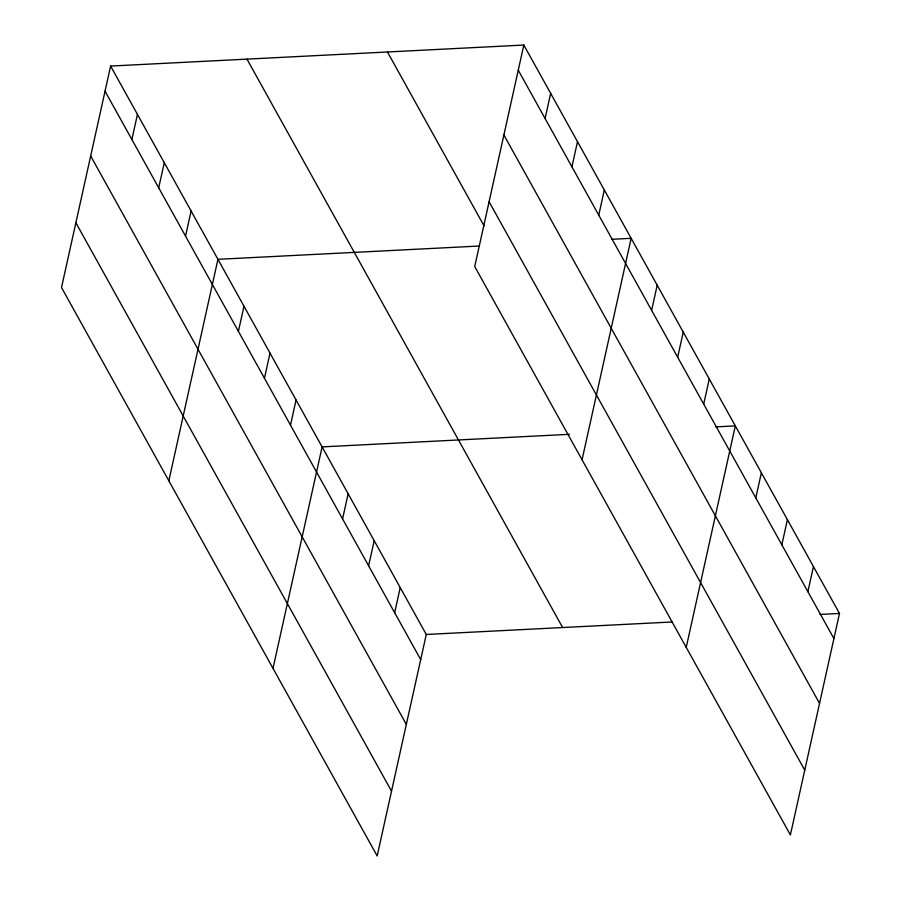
<?xml version="1.0" encoding="UTF-8"?>
<svg xmlns="http://www.w3.org/2000/svg" width="901" height="901" viewBox="0 0 901 901"><rect width="100%" height="100%" fill="white"/><g stroke="black" fill="none" stroke-linecap="round" stroke-linejoin="round"><path stroke-width="1.35" d="M110.609 66.066L61.516 287.543L377.17 855.95L426.274 634.473L110.609 66.066L523.83 45.05L839.484 613.457L790.391 834.934L474.726 266.527L523.83 45.05M131.873 139.509L137.448 114.382M158.7 187.825L164.275 162.698M185.538 236.141L191.102 211.003M168.836 480.796L217.941 259.319L479.332 246.029M238.405 331.354L243.98 306.216M264.444 378.24L270.018 353.113M290.494 425.137L296.057 399.999M273.003 668.373L322.108 446.896L569.455 434.316M342.571 518.92L348.146 493.793M368.61 565.817L374.185 540.69M394.661 612.714L400.224 587.576M545.094 118.493L550.657 93.366M571.921 166.809L577.496 141.682M598.748 215.125L604.323 189.998M582.057 459.78L631.15 238.314L611.678 239.306M651.626 310.338L657.201 285.2M677.665 357.235L683.24 332.097M703.704 404.121L709.278 378.994M686.224 647.357L735.317 425.88L715.845 426.871M755.793 497.915L761.368 472.777M781.831 544.801L787.406 519.674M807.87 591.698L813.445 566.571M426.274 634.473L672.214 621.972M820.011 614.448L839.484 613.457M518.255 70.188L833.921 638.595M503.896 134.981L819.55 703.388M489.097 201.734L804.751 770.141M387.464 51.988L484.062 225.914M246.975 59.128L562.629 627.535M105.045 91.192L420.699 659.611M90.674 155.986L406.328 724.404M75.875 222.75L391.53 791.157"/></g></svg>
